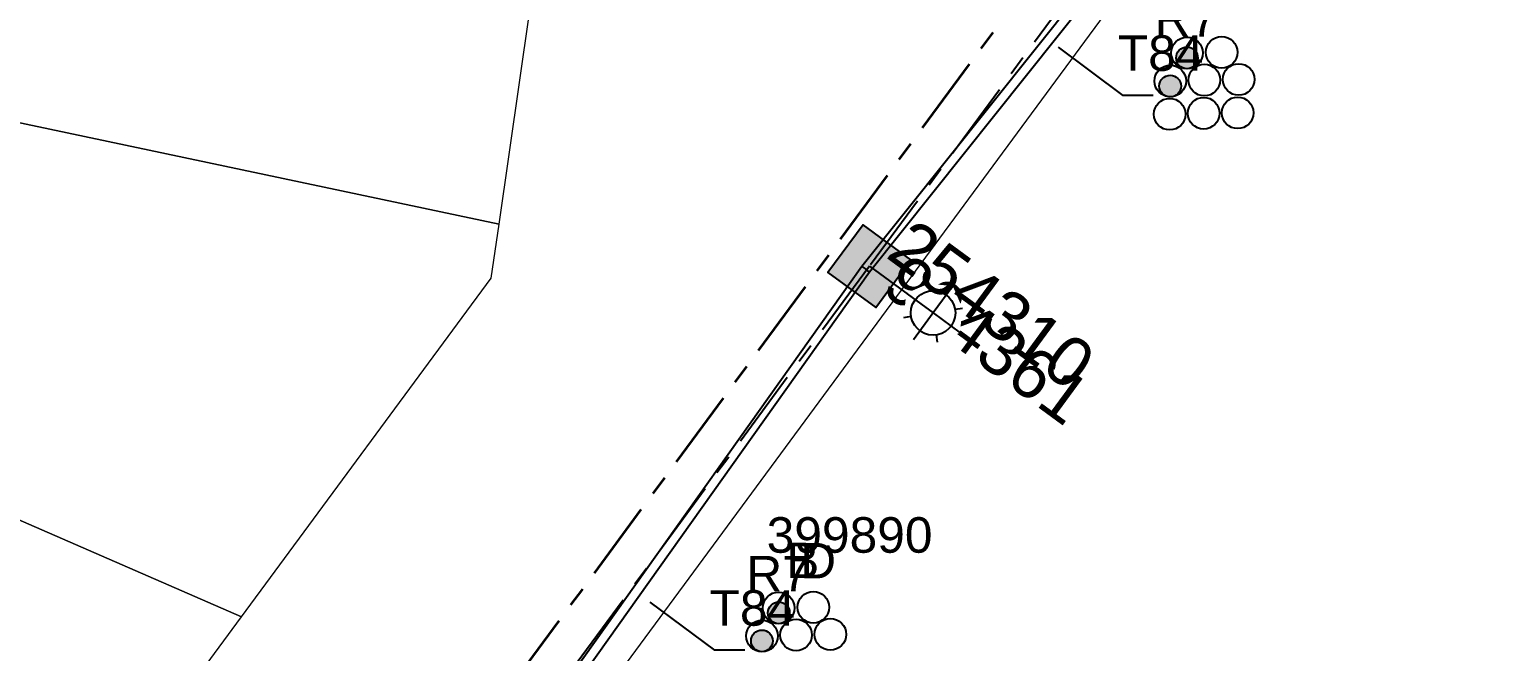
# Model space of a CAD drawing. Header units: metres. Extents: x 244561 to 254068, y 6159332 to 6162744.
# Drawn here: x 251687.1 to 251760.8, y 6162075.8 to 6162107.3 of the extents above; entities that cross this region are included whole.
import ezdxf
from ezdxf.enums import TextEntityAlignment as Align

# ---------------------------------------------------------------- set-up
doc = ezdxf.new("R2010")
doc.units = ezdxf.units.M
doc.linetypes.add('Cable Exist UG', pattern=[7, 4, -1, 1, -1])
doc.layers.get('0').update_dxf_attribs({"color": 6})
for name, color, linetype, lineweight in [('_User_LV_Exist', 5, 'Continuous', 35), ('Cadastre Developer_SP_NEW', 92, 'Continuous', 15), ('Cadastre Land Parcels_SP_EXT', 118, 'Continuous', 15), ('Mains_LV_EXT', 163, 'Continuous', 25), ('Mains_LV_SL_EXT', 135, 'Continuous', 25)]:
    doc.layers.add(name, color=color, linetype=linetype, lineweight=lineweight)
for name, color, linetype in [('Duct_SP_EXT', 30, 'Continuous'), ('Equip_SP_SL_EXT', 7, 'Continuous'), ('SupportsUG_SP_LV_SL_EXT', 7, 'Continuous')]:
    doc.layers.add(name, color=color, linetype=linetype)
doc.styles.add('COLUMN_LABEL', font='arial.ttf', dxfattribs={"height": 2})
doc.styles.add('iecARIAL', font='arial.ttf', dxfattribs={"height": 2})
doc.styles.add('POLE_LABEL', font='arial.ttf', dxfattribs={"height": 2})
doc.styles.add('SL_LABEL', font='arial.ttf', dxfattribs={"height": 2})
doc.styles.get("Standard").update_dxf_attribs({"font": 'arial.ttf'})

# ---------------------------------------------------------------- blocks, each defined once
blk = doc.blocks.new('COLUMN_EXT')
blk.add_hatch(color=256).paths.add_polyline_path([(1.5, -1.5), (1.5, 1.5), (-1.5, 1.5), (-1.5, -1.5)])
blk.add_lwpolyline([(1.5, 1.5), (-1.5, 1.5), (-1.5, -1.5), (1.5, -1.5)], close=True)
at = {"flags": 1}
blk.add_attdef('Z', (-1.813, 2.351), '', height=0.2, rotation=180, dxfattribs=at)
at = {"flags": 9}
for tag, p in [('STREETNAME', (-1.813, 1.6)), ('LOCATION', (-1.813, 1.4)), ('SUBURB', (-1.813, 1.8)), ('NOTES', (-1.813, 2)), ('OWNED_BY', (-1.813, 0.6)), ('LEGEND', (-1.813, 1.2)), ('USAGE', (-1.813, 1)), ('STATE', (-1.813, 0.8)), ('COLUMN_TYPE', (-1.813, 0.4))]:
    blk.add_attdef(tag, text='', height=0.2, rotation=180, dxfattribs=at).set_placement(p, align=Align.MIDDLE_LEFT)
for tag, style, p in [('STRUCTURE_PLANT_NUMBER', 'POLE_LABEL', (-1.813, -0.031)), ('STREET_CODE', 'COLUMN_LABEL', (-1.813, 0.2))]:
    blk.add_attdef(tag, text='', height=0.2, rotation=180, dxfattribs=dict(at, style=style)).set_placement(p, align=Align.MIDDLE_LEFT)
at = {"style": 'COLUMN_LABEL', "width": 0.9, "flags": 8}
blk.add_attdef('ASSET_NUM', text='', height=2, rotation=270, dxfattribs=at).set_placement((2, -4), align=Align.MIDDLE_LEFT)
blk = doc.blocks.new('DUCT_EXT')
blk.add_circle((0, 0.8), 0.8)
at = {"flags": 1}
blk.add_attdef('Z', (0, 0), '', height=0.2, dxfattribs=at)
at = {"flags": 9}
for tag, p in [('DUCT_CODE', (0, 0)), ('XSECT_TYPE', (0, -0.2)), ('STATE', (0, -0.6)), ('FB_REFERENCE', (0, -0.4)), ('NOTES', (0, -0.8))]:
    blk.add_attdef(tag, text='', height=0.2, dxfattribs=at).set_placement(p, align=Align.MIDDLE_LEFT)
blk = doc.blocks.new('SL_LANTERN_EXT')
at = {"flags": 9}
for tag, p in [('LRATECODE', (-7.4, 0)), ('LOUTREACHVOCAB', (-7.2, 0)), ('LOUTREACH', (-7, 0)), ('LANTNUMBER', (-6.6, 0)), ('LNEW', (-6.4, 0)), ('LMASTVOCAB', (-6.2, 0)), ('LMAST', (-6, 0)), ('LLAMPVOCAB', (-5.8, 0)), ('LLAMP', (-5.6, 0)), ('LEXIST', (-5.4, 0)), ('LCHARGE3PERCENT', (-5.2, 0)), ('LCHARGE3', (-5, 0)), ('LCHARGE2PERCENT', (-4.8, 0)), ('LCHARGE2', (-4.6, 0)), ('LCHARGE1PERCENT', (-4.4, 0)), ('LCHARGE1', (-4.2, 0)), ('LCATEGORY', (-4, 0)), ('LBRACKETVOCAB', (-3.8, 0)), ('LBRACKET', (-3.6, 0)), ('LKINGHEIGHT', (-3.4, 0)), ('CREPLACE', (-3.2, 0)), ('CREMOVE', (-3, 0)), ('CNUMBER', (-2.8, 0)), ('CNEW', (-2.6, 0)), ('CEXIST', (-2.4, 0)), ('USAGE', (-2.2, 0)), ('STATE', (-2, 0)), ('OWNED_BY', (-1.8, 0)), ('ORIENTATION', (-1.6, 0)), ('OPERATING_VOLTAGE', (-1.4, 0)), ('NO_PHASES', (-1.2, 0)), ('LANTERN_TYPE', (-1, 0)), ('LANTERN_PURPOSE', (-0.8, 0)), ('CONTROL_TYPE', (-0.6, 0)), ('CONSTRUCTED_VOLTAGE', (-0.4, 0))]:
    blk.add_attdef(tag, text='', height=0.001, rotation=270, dxfattribs=at).set_placement(p, align=Align.MIDDLE_LEFT)
at = {"style": 'SL_LABEL', "flags": 9}
blk.add_attdef('STREET_CODE', text='', height=0.001, rotation=270, dxfattribs=at).set_placement((0.001, 0), align=Align.MIDDLE_LEFT)
at = {"flags": 1}
blk.add_attdef('Z', (0, 0), '', height=0.001, rotation=270, dxfattribs=at)
at = {"width": 0.9}
blk.add_attdef('LNUMBER', text='', height=1, dxfattribs=at).set_placement((7, -1), align=Align.MIDDLE_LEFT)
at = {"flags": 9}
for tag, p in [('LREMOVE', (0, -7.6)), ('LREPLACE', (0, -7.8)), ('LTYPE', (0, -8)), ('LTYPEVOCAB', (0, -8.2)), ('LEGEND', (0, -8.4)), ('SUBURB', (0, -8.6)), ('STREETNAME', (0, -8.8)), ('LOCATION', (0, -9)), ('NOTES', (0, -9.2)), ('MAINTAINED_BY', (0, -9.863))]:
    blk.add_attdef(tag, text='', height=0.001, dxfattribs=at).set_placement(p, align=Align.MIDDLE_LEFT)
blk.add_attdef('OPERATED_BY', (0, -9.607), '', height=0.001, dxfattribs=at)
blk.add_wipeout([(5.688, 0), (5.061, -1.061), (4, -1.688), (2.939, -1.061), (2.313, 0), (2.939, 1.061), (4, 1.687), (5.061, 1.061)])
for p, q in [((4, 1.687), (4, 0)), ((2.939, 1.061), (3.205, 0.795)), ((5.061, 1.061), (4.795, 0.795)), ((0, 0), (4, 0)), ((4, 0), (5.688, 0)), ((4, 0), (4, -1.688)), ((2.939, -1.061), (3.205, -0.795)), ((5.061, -1.061), (4.795, -0.795))]:
    blk.add_line(p, q)
blk.add_circle((4, 0), 1.125)
blk = doc.blocks.new('CABLE_LARGE_EXT')
h = blk.add_hatch(color=256)
edge = h.paths.add_edge_path()
edge.add_arc((0, 0.55), 0.55, 0, 360)
blk.add_circle((0, 0.55), 0.55)
at = {"flags": 1}
blk.add_attdef('Z', (0, 0), '', height=0.2, dxfattribs=at)
at = {"flags": 9}
for tag, p in [('COND_CODE', (0, 0)), ('XSECT_SIZE', (0, -0.6)), ('STATE', (0, -0.4)), ('FB_REFERENCE', (0, -0.2)), ('NOTES', (0, -0.8))]:
    blk.add_attdef(tag, text='', height=0.2, dxfattribs=at).set_placement(p, align=Align.MIDDLE_LEFT)

msp = doc.modelspace()

# ---------------------------------------------------------------- linework, layer by layer
at = {"layer": 'Cadastre Developer_SP_NEW', "linetype": 'Continuous'}
msp.add_lwpolyline([(251713.9453, 6162118.9853), (251678.8419, 6162124.0344), (251674.3099, 6162120.6435), (251672.1496, 6162105.6435), (251710.848, 6162097.4519), (251713.9453, 6162118.9853)], close=True, dxfattribs=at)
for points in [[(251667.8766, 6162090.6145), (251697.8243, 6162077.57), (251710.4546, 6162094.7147), (251710.4546, 6162094.7147), (251710.848, 6162097.4519), (251672.1496, 6162105.6435)], [(251682.1324, 6162056.272), (251697.8243, 6162077.57), (251697.8243, 6162077.57), (251667.8766, 6162090.6145)]]:
    msp.add_lwpolyline(points, dxfattribs=at)
at = {"layer": 'Cadastre Land Parcels_SP_EXT', "linetype": 'Continuous'}
for points in [[(251713.9453, 6162118.9853), (251678.8419, 6162124.0344), (251674.3099, 6162120.6435), (251672.1496, 6162105.6435), (251710.848, 6162097.4519), (251713.9453, 6162118.9853)], [(251770.5469, 6161962.1909), (251807.1937, 6162110.6329), (251749.5374, 6162118.9329), (251746.094, 6162114.3611), (251649.5335, 6161983.2975), (251679.8184, 6161961.4405), (251747.8861, 6161953.3256), (251770.5469, 6161962.1909)]]:
    msp.add_lwpolyline(points, close=True, dxfattribs=at)
for points in [[(251667.8766, 6162090.6145), (251697.8243, 6162077.57), (251710.4546, 6162094.7147), (251710.4546, 6162094.7147), (251710.848, 6162097.4519), (251672.1496, 6162105.6435)], [(251682.1324, 6162056.272), (251697.8243, 6162077.57), (251697.8243, 6162077.57), (251667.8766, 6162090.6145)]]:
    msp.add_lwpolyline(points, dxfattribs=at)
at = {"layer": 'Duct_SP_EXT'}
for points in [[(251743.9367, 6162103.9737), (251742.4186, 6162103.9737), (251739.1572, 6162106.4165)], [(251723.2801, 6162075.8809), (251721.7621, 6162075.8809), (251718.5007, 6162078.3237)]]:
    msp.add_lwpolyline(points, dxfattribs=at)

# ---------------------------------------------------------------- block references
for name, p in [('DUCT_EXT', (251745.6551, 6162105.3195)), ('CABLE_LARGE_EXT', (251745.655, 6162105.3196)), ('DUCT_EXT', (251747.4048, 6162105.353)), ('DUCT_EXT', (251748.272, 6162103.9784)), ('DUCT_EXT', (251744.805, 6162103.8969)), ('CABLE_LARGE_EXT', (251744.805, 6162103.897)), ('DUCT_EXT', (251746.5356, 6162103.9461)), ('DUCT_EXT', (251744.7732, 6162102.2218)), ('DUCT_EXT', (251746.4968, 6162102.27)), ('DUCT_EXT', (251748.2196, 6162102.2894)), ('DUCT_EXT', (251724.9986, 6162077.2267)), ('CABLE_LARGE_EXT', (251724.9985, 6162077.2267)), ('DUCT_EXT', (251726.7482, 6162077.26)), ('DUCT_EXT', (251724.1485, 6162075.804)), ('CABLE_LARGE_EXT', (251724.1485, 6162075.8041)), ('DUCT_EXT', (251725.8789, 6162075.8533)), ('DUCT_EXT', (251727.6155, 6162075.8855))]:
    msp.add_blockref(name, p, dxfattribs=at)
at = {"layer": 'SupportsUG_SP_LV_SL_EXT'}
ref = msp.add_blockref('COLUMN_EXT', (251729.5851, 6162095.3251), dxfattribs=dict(at, rotation=323.7316911667683))
ref.add_attrib('ASSET_NUM', '904361', dxfattribs={"layer": '0', "height": 2.5, "rotation": 323.731691, "style": 'COLUMN_LABEL'}).set_placement((251731.5851, 6162096.0751), align=Align.TOP_LEFT)

# ---------------------------------------------------------------- texts
at = {"layer": 'Duct_SP_EXT'}
for s, p in [('R7', (251744.0179, 6162106.9503)), ('T84', (251742.1554, 6162105.2163)), ('399890', (251724.3896, 6162080.8186)), ('B', (251725.3748, 6162079.5323)), ('D', (251726.0864, 6162079.5186)), ('R7', (251723.3613, 6162078.8574)), ('T84', (251721.4988, 6162077.1235))]:
    msp.add_text(s, height=1.8, dxfattribs=at).set_placement(p)

# ---------------------------------------------------------------- next in the draw order: block references
at = {"layer": 'Equip_SP_SL_EXT'}
ref = msp.add_blockref('SL_LANTERN_EXT', (251729.5851, 6162095.3251), dxfattribs=dict(at, rotation=323.7316911667683))
ref.add_attrib('ASSET_NUM', '254310', dxfattribs={"layer": '0', "height": 2.5, "rotation": 323.731691, "style": 'iecARIAL'}).set_placement((251731.0851, 6162096.8251), align=Align.MIDDLE_LEFT)

# ---------------------------------------------------------------- next in the draw order: linework, layer by layer
at = {"layer": '_User_LV_Exist', "linetype": 'Cable Exist UG'}
msp.add_lwpolyline([(251710.118, 6162121.5613), (251710.959, 6162120.3959), (251714.3484, 6162119.9402), (251714.9069, 6162120.8725), (251714.9069, 6162120.8725), (251741.8344, 6162116.9944), (251742.9414, 6162116.821), (251742.9414, 6162116.821), (251646.3132, 6161985.6701), (251647.0755, 6161983.2322), (251647.0755, 6161983.2322), (251642.8699, 6161977.0089), (251638.8802, 6161970.4062), (251637.1805, 6161964.4604), (251636.5443, 6161959.2988), (251636.9709, 6161953.2675), (251639.3535, 6161945.6273), (251642.3266, 6161940.6738), (251646.7112, 6161935.4111)], dxfattribs=at)
at = {"layer": 'Cadastre Developer_SP_NEW', "linetype": 'Continuous'}
msp.add_lwpolyline([(251770.5469, 6161962.1909), (251807.1937, 6162110.6329), (251749.5374, 6162118.9329), (251746.094, 6162114.3611), (251649.5335, 6161983.2975), (251679.8184, 6161961.4405), (251747.8861, 6161953.3256), (251770.5469, 6161962.1909)], close=True, dxfattribs=at)
at = {"layer": 'Duct_SP_EXT'}
for p, q in [((251744.9736, 6162115.0913), (251729.2117, 6162095.3184)), ((251745.349, 6162114.7922), (251729.5871, 6162095.0192)), ((251729.2038, 6162095.3078), (251703.3241, 6162058.8862)), ((251729.2038, 6162095.3078), (251729.3994, 6162095.1688)), ((251729.2117, 6162095.3184), (251729.3994, 6162095.1688)), ((251729.595, 6162095.0297), (251703.7154, 6162058.6081)), ((251729.5871, 6162095.0192), (251729.3994, 6162095.1688)), ((251729.595, 6162095.0297), (251729.3994, 6162095.1688))]:
    msp.add_line(p, q, dxfattribs=at)
at = {"layer": 'Mains_LV_EXT', "linetype": 'Cable Exist UG'}
msp.add_lwpolyline([(251710.118, 6162121.5613), (251710.959, 6162120.3959), (251714.3484, 6162119.9402), (251714.9069, 6162120.8725), (251714.9069, 6162120.8725), (251741.8344, 6162116.9944), (251742.9414, 6162116.821), (251742.9414, 6162116.821), (251646.3132, 6161985.6701), (251647.0755, 6161983.2322), (251647.0755, 6161983.2322), (251642.8699, 6161977.0089), (251638.8802, 6161970.4062), (251637.1805, 6161964.4604), (251636.5443, 6161959.2988), (251636.9709, 6161953.2675), (251639.3535, 6161945.6273), (251642.3266, 6161940.6738), (251646.7112, 6161935.4111)], dxfattribs=at)
at = {"layer": 'Mains_LV_SL_EXT', "linetype": 'Cable Exist UG'}
for points in [[(251744.4697, 6162115.5284), (251729.585, 6162095.3251)], [(251729.585, 6162095.3251), (251703.2236, 6162059.5441)]]:
    msp.add_lwpolyline(points, dxfattribs=at)

doc.saveas('drawing.dxf')
